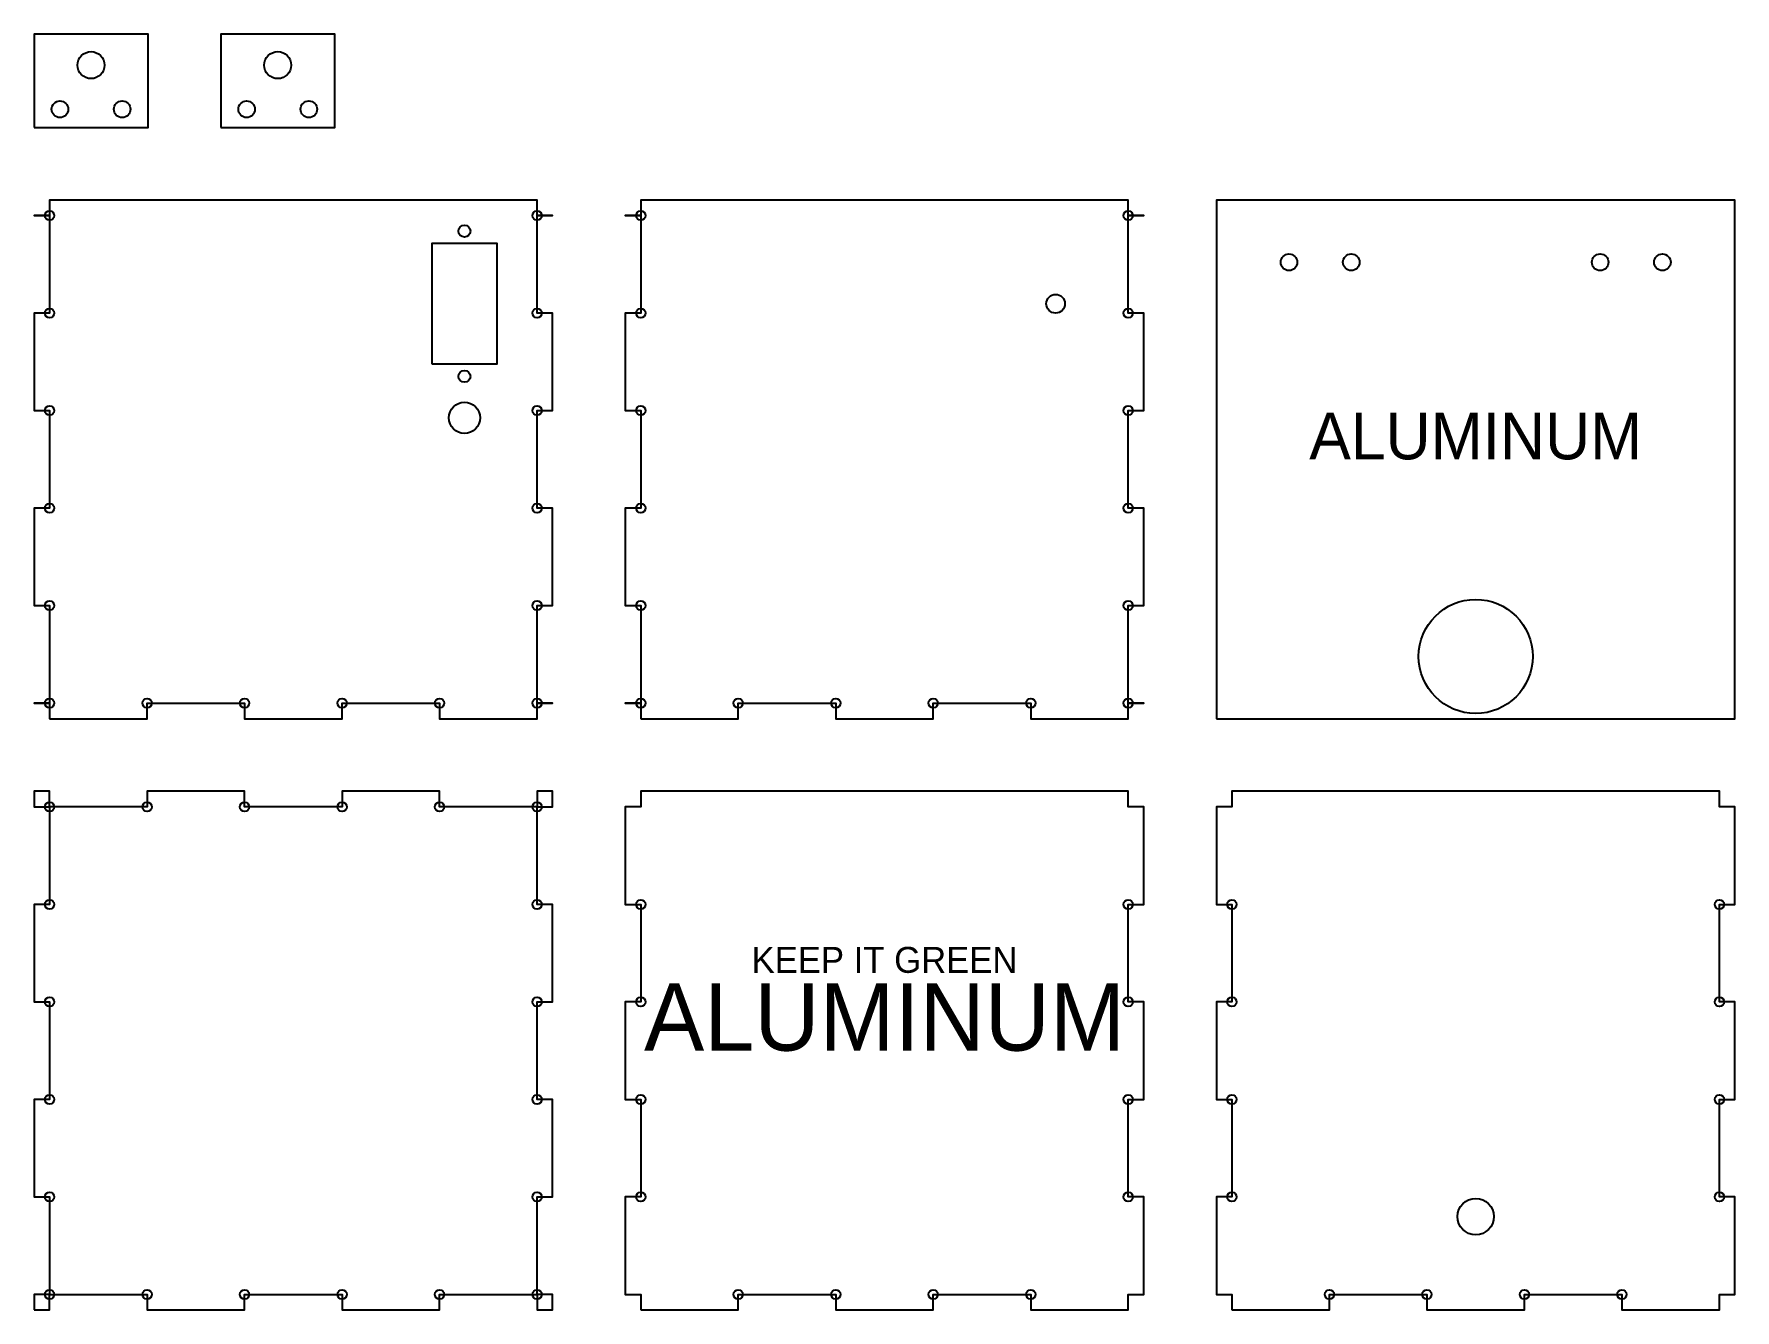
# Model space of a CAD drawing. Extents: x 12 to 340, y 12 to 258.
import ezdxf
from ezdxf.enums import TextEntityAlignment as Align

# ---------------------------------------------------------------- set-up
doc = ezdxf.new("R2010")
doc.units = 0
doc.layers.add('CUT', color=1, linetype='CONTINUOUS')
doc.layers.add('ENGRAVE', color=5, linetype='CONTINUOUS')

msp = doc.modelspace()

# ---------------------------------------------------------------- linework, layer by layer
at = {"layer": 'CUT'}
for points in [[(12, 240), (34, 240), (34, 258), (12, 258)], [(48, 240), (70, 240), (70, 258), (48, 258)], [(15, 126), (33.8, 126), (33.8, 129), (52.6, 129), (52.6, 126), (71.4, 126), (71.4, 129), (90.2, 129), (90.2, 126), (109, 126), (109, 129), (112, 129), (109, 129), (109, 147.8), (112, 147.8), (112, 166.6), (109, 166.6), (109, 185.4), (112, 185.4), (112, 204.2), (109, 204.2), (109, 223), (112, 223), (109, 223), (109, 226), (15, 226), (15, 223), (12, 223), (15, 223), (15, 204.2), (12, 204.2), (12, 185.4), (15, 185.4), (15, 166.6), (12, 166.6), (12, 147.8), (15, 147.8), (15, 129), (12, 129), (15, 129), (15, 126)], [(129, 126), (147.8, 126), (147.8, 129), (166.6, 129), (166.6, 126), (185.4, 126), (185.4, 129), (204.2, 129), (204.2, 126), (223, 126), (223, 129), (226, 129), (223, 129), (223, 147.8), (226, 147.8), (226, 166.6), (223, 166.6), (223, 185.4), (226, 185.4), (226, 204.2), (223, 204.2), (223, 223), (226, 223), (223, 223), (223, 226), (129, 226), (129, 223), (126, 223), (129, 223), (129, 204.2), (126, 204.2), (126, 185.4), (129, 185.4), (129, 166.6), (126, 166.6), (126, 147.8), (129, 147.8), (129, 129), (126, 129), (129, 129), (129, 126)], [(240, 126), (340, 126), (340, 226), (240, 226)], [(88.7, 194.4), (101.3, 194.4), (101.3, 217.6), (88.7, 217.6)], [(12, 12), (15, 12), (15, 15), (33.8, 15), (33.8, 12), (52.6, 12), (52.6, 15), (71.4, 15), (71.4, 12), (90.2, 12), (90.2, 15), (109, 15), (109, 12), (112, 12), (112, 12), (112, 15), (109, 15), (109, 33.8), (112, 33.8), (112, 52.6), (109, 52.6), (109, 71.4), (112, 71.4), (112, 90.2), (109, 90.2), (109, 109), (112, 109), (112, 112), (112, 112), (109, 112), (109, 109), (90.2, 109), (90.2, 112), (71.4, 112), (71.4, 109), (52.6, 109), (52.6, 112), (33.8, 112), (33.8, 109), (15, 109), (15, 112), (12, 112), (12, 112), (12, 109), (15, 109), (15, 90.2), (12, 90.2), (12, 71.4), (15, 71.4), (15, 52.6), (12, 52.6), (12, 33.8), (15, 33.8), (15, 15), (12, 15), (12, 12)], [(129, 12), (147.8, 12), (147.8, 15), (166.6, 15), (166.6, 12), (185.4, 12), (185.4, 15), (204.2, 15), (204.2, 12), (223, 12), (223, 15), (226, 15), (226, 33.8), (223, 33.8), (223, 52.6), (226, 52.6), (226, 71.4), (223, 71.4), (223, 90.2), (226, 90.2), (226, 109), (223, 109), (223, 112), (129, 112), (129, 109), (126, 109), (126, 90.2), (129, 90.2), (129, 71.4), (126, 71.4), (126, 52.6), (129, 52.6), (129, 33.8), (126, 33.8), (126, 15), (129, 15), (129, 12)], [(243, 12), (261.8, 12), (261.8, 15), (280.6, 15), (280.6, 12), (299.4, 12), (299.4, 15), (318.2, 15), (318.2, 12), (337, 12), (337, 15), (340, 15), (340, 33.8), (337, 33.8), (337, 52.6), (340, 52.6), (340, 71.4), (337, 71.4), (337, 90.2), (340, 90.2), (340, 109), (337, 109), (337, 112), (243, 112), (243, 109), (240, 109), (240, 90.2), (243, 90.2), (243, 71.4), (240, 71.4), (240, 52.6), (243, 52.6), (243, 33.8), (240, 33.8), (240, 15), (243, 15), (243, 12)]]:
    msp.add_lwpolyline(points, close=True, dxfattribs=at)
for centre, radius in [((23, 252), 2.6), ((59, 252), 2.6), ((17, 243.5), 1.6), ((29, 243.5), 1.6), ((53, 243.5), 1.6), ((65, 243.5), 1.6), ((15, 223), 0.9), ((109, 223), 0.9), ((129, 223), 0.9), ((223, 223), 0.9), ((95, 220), 1.15), ((254, 214), 1.6), ((266, 214), 1.6), ((314, 214), 1.6), ((326, 214), 1.6), ((209, 206), 1.8), ((15, 204.2), 0.9), ((109, 204.2), 0.9), ((129, 204.2), 0.9), ((223, 204.2), 0.9), ((95, 192), 1.15), ((95, 184), 3), ((15, 185.4), 0.9), ((109, 185.4), 0.9), ((129, 185.4), 0.9), ((223, 185.4), 0.9), ((15, 166.6), 0.9), ((109, 166.6), 0.9), ((129, 166.6), 0.9), ((223, 166.6), 0.9), ((15, 147.8), 0.9), ((109, 147.8), 0.9), ((129, 147.8), 0.9), ((223, 147.8), 0.9), ((290, 138), 11), ((15, 129), 0.9), ((33.8, 129), 0.9), ((52.6, 129), 0.9), ((71.4, 129), 0.9), ((90.2, 129), 0.9), ((109, 129), 0.9), ((129, 129), 0.9), ((147.8, 129), 0.9), ((166.6, 129), 0.9), ((185.4, 129), 0.9), ((204.2, 129), 0.9), ((223, 129), 0.9), ((15, 109), 0.9), ((15, 109), 0.9), ((33.8, 109), 0.9), ((52.6, 109), 0.9), ((71.4, 109), 0.9), ((90.2, 109), 0.9), ((109, 109), 0.9), ((109, 109), 0.9), ((15, 90.2), 0.9), ((109, 90.2), 0.9), ((129, 90.2), 0.9), ((223, 90.2), 0.9), ((243, 90.2), 0.9), ((337, 90.2), 0.9), ((15, 71.4), 0.9), ((109, 71.4), 0.9), ((129, 71.4), 0.9), ((223, 71.4), 0.9), ((243, 71.4), 0.9), ((337, 71.4), 0.9), ((15, 52.6), 0.9), ((109, 52.6), 0.9), ((129, 52.6), 0.9), ((223, 52.6), 0.9), ((243, 52.6), 0.9), ((337, 52.6), 0.9), ((15, 33.8), 0.9), ((109, 33.8), 0.9), ((129, 33.8), 0.9), ((223, 33.8), 0.9), ((243, 33.8), 0.9), ((290, 30), 3.5), ((337, 33.8), 0.9), ((15, 15), 0.9), ((15, 15), 0.9), ((33.8, 15), 0.9), ((52.6, 15), 0.9), ((71.4, 15), 0.9), ((90.2, 15), 0.9), ((109, 15), 0.9), ((109, 15), 0.9), ((147.8, 15), 0.9), ((166.6, 15), 0.9), ((185.4, 15), 0.9), ((204.2, 15), 0.9), ((261.8, 15), 0.9), ((280.6, 15), 0.9), ((299.4, 15), 0.9), ((318.2, 15), 0.9)]:
    msp.add_circle(centre, radius, dxfattribs=at)

# ---------------------------------------------------------------- texts
at = {"layer": 'ENGRAVE'}
for s, height, p in [('ALUMINUM', 9, (290, 176)), ('KEEP IT GREEN', 5, (176, 77)), ('ALUMINUM', 13, (176, 62))]:
    msp.add_text(s, height=height, dxfattribs=at).set_placement(p, align=Align.CENTER)

doc.saveas('drawing.dxf')
